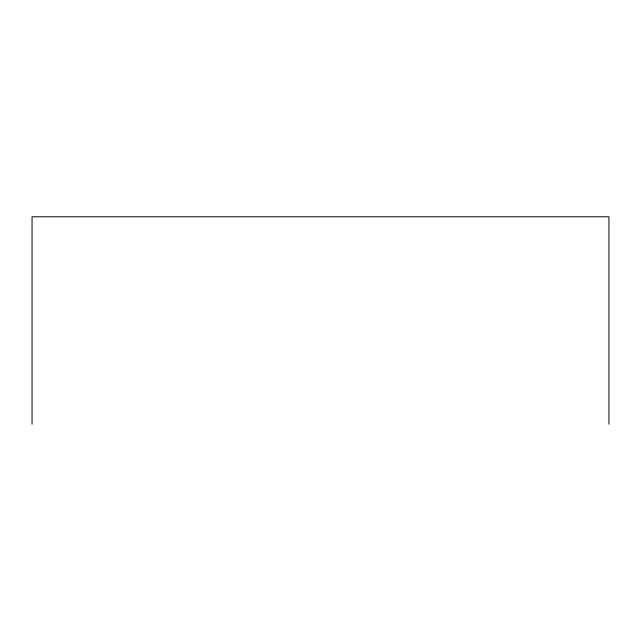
<?xml version="1.0" encoding="UTF-8"?>
<svg xmlns="http://www.w3.org/2000/svg" width="641" height="641" viewBox="0 0 641 641"><rect width="100%" height="100%" fill="white"/><g stroke="black" fill="none" stroke-linecap="round" stroke-linejoin="round"><path stroke-width="0.96" d="M608.95 424.214L608.95 216.786L32.05 216.786L32.05 424.214"/></g></svg>
